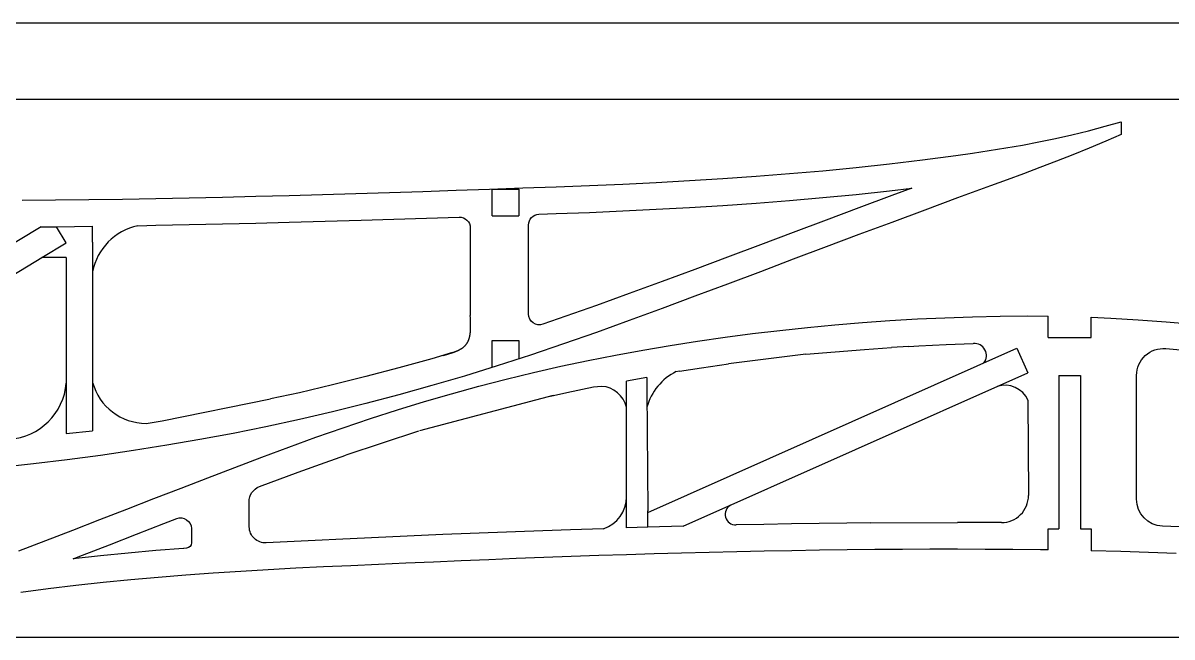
# Model space of a CAD drawing. Header units: inches. Extents: x 33 to 1703, y 106 to 883.
# Drawn here: x 263.7 to 477.4, y 511.3 to 625.5 of the extents above; entities that cross this region are included whole.
import ezdxf

# ---------------------------------------------------------------- set-up
doc = ezdxf.new("R2010")
doc.units = ezdxf.units.IN
doc.header["$MEASUREMENT"] = 0
doc.layers.add('7', color=7, linetype='Continuous')

msp = doc.modelspace()

# ---------------------------------------------------------------- linework, layer by layer
for p, q in [((34.3, 625.47), (1034.3, 625.47)), ((1034.3, 611.26), (34.3, 611.26)), ((34.3, 511.26), (1034.3, 511.26))]:
    msp.add_line(p, q)
at = {"color": 3}
for p, q in [((350.93, 589.58), (350.93, 594.58)), ((350.93, 594.58), (355.93, 594.58)), ((355.93, 594.58), (355.93, 589.58)), ((326.57, 588.77), (344.82, 589.37)), ((350.93, 589.58), (355.93, 589.58)), ((267.06, 587.57), (201.44, 547.85)), ((267.06, 587.57), (269.94, 587.58)), ((269.94, 587.58), (276.64, 587.66)), ((271.74, 584.55), (269.94, 587.58)), ((276.64, 584.69), (276.64, 587.65)), ((267.2, 581.83), (271.74, 584.55)), ((271.74, 584.55), (271.74, 584.55)), ((276.64, 584.69), (276.64, 549.63)), ((206.1, 545.1), (267.2, 581.83)), ((271.74, 581.83), (267.2, 581.83)), ((271.74, 581.83), (271.74, 549.13)), ((454.38, 566.95), (454.38, 570.93)), ((462.38, 566.95), (462.38, 570.74)), ((350.93, 561.4), (350.93, 566.4)), ((350.93, 566.4), (355.93, 566.4)), ((355.93, 566.4), (355.93, 563.01)), ((454.38, 566.95), (462.38, 566.95)), ((379.91, 534.42), (448.56, 564.99)), ((428.44, 565.32), (425.25, 565.13)), ((448.56, 564.99), (450.62, 560.43)), ((409.32, 563.87), (394.94, 562.08)), ((385.8, 560.71), (385.14, 560.59)), ((386.47, 531.87), (450.62, 560.43)), ((379.72, 559.55), (375.94, 558.87)), ((375.94, 531.57), (375.94, 558.87)), ((379.72, 559.55), (379.74, 557.05)), ((456.38, 559.9), (460.38, 559.9)), ((456.38, 559.9), (456.38, 531.39)), ((460.38, 559.9), (460.38, 531.39)), ((362.32, 556.17), (337.44, 549.64)), ((379.74, 557.05), (379.91, 534.76)), ((289.59, 551.47), (309.73, 555.55)), ((450.62, 555.33), (450.71, 537.58)), ((286.6, 551), (289.59, 551.47)), ((271.74, 549.13), (276.64, 549.63)), ((337.25, 549.58), (323.76, 545.07)), ((379.93, 531.7), (379.91, 534.76)), ((421.38, 532.51), (437.52, 532.58)), ((341.79, 530.33), (321.89, 529.41)), ((379.93, 531.68), (375.94, 531.57)), ((386.47, 531.87), (379.93, 531.7)), ((454.38, 527.45), (454.38, 531.39)), ((454.38, 531.39), (456.38, 531.39)), ((460.38, 531.39), (462.38, 531.39)), ((462.38, 531.39), (462.38, 527.31))]:
    msp.add_line(p, q, dxfattribs=at)
msp.add_polyline3d([(341.8, 563.63, 0), (341.87, 563.65, 0), (341.94, 563.67, 0), (342.01, 563.69, 0), (342.08, 563.71, 0), (342.15, 563.73, 0), (342.22, 563.75, 0), (342.29, 563.77, 0), (342.36, 563.79, 0), (342.43, 563.81, 0), (342.5, 563.83, 0), (342.57, 563.85, 0), (342.63, 563.87, 0), (342.7, 563.89, 0), (342.77, 563.91, 0), (342.84, 563.93, 0), (342.91, 563.95, 0), (342.98, 563.97, 0), (343.04, 563.99, 0), (343.11, 564.01, 0), (343.18, 564.03, 0), (343.25, 564.05, 0), (343.31, 564.07, 0), (343.38, 564.09, 0), (343.45, 564.11, 0), (343.51, 564.13, 0), (343.58, 564.16, 0), (343.64, 564.18, 0), (343.71, 564.2, 0), (343.77, 564.22, 0), (343.84, 564.25, 0), (343.9, 564.27, 0), (343.96, 564.29, 0), (344.03, 564.32, 0), (344.09, 564.34, 0), (344.15, 564.37, 0), (344.21, 564.39, 0), (344.27, 564.42, 0), (344.33, 564.44, 0), (344.4, 564.47, 0), (344.46, 564.49, 0), (344.51, 564.52, 0), (344.57, 564.55, 0), (344.63, 564.57, 0), (344.69, 564.6, 0), (344.75, 564.63, 0), (344.8, 564.66, 0), (344.86, 564.69, 0), (344.92, 564.72, 0), (344.97, 564.75, 0), (345.02, 564.78, 0), (345.08, 564.81, 0), (345.13, 564.84, 0), (345.18, 564.87, 0), (345.24, 564.9, 0), (345.29, 564.94, 0), (345.34, 564.97, 0), (345.39, 565, 0), (345.44, 565.04, 0), (345.48, 565.07, 0), (345.53, 565.11, 0), (345.58, 565.14, 0), (345.62, 565.18, 0), (345.67, 565.22, 0), (345.71, 565.25, 0), (345.76, 565.29, 0), (345.8, 565.33, 0), (345.84, 565.37, 0), (345.88, 565.41, 0), (345.92, 565.45, 0), (345.96, 565.49, 0), (346, 565.53, 0), (346.04, 565.58, 0), (346.08, 565.62, 0), (346.11, 565.66, 0), (346.15, 565.71, 0), (346.18, 565.75, 0), (346.21, 565.8, 0), (346.25, 565.85, 0), (346.28, 565.89, 0), (346.31, 565.94, 0), (346.34, 565.99, 0), (346.37, 566.04, 0), (346.39, 566.09, 0), (346.42, 566.14, 0), (346.45, 566.19, 0), (346.47, 566.24, 0), (346.5, 566.3, 0), (346.52, 566.35, 0), (346.54, 566.4, 0), (346.57, 566.46, 0), (346.59, 566.51, 0), (346.61, 566.56, 0), (346.63, 566.62, 0), (346.65, 566.68, 0), (346.67, 566.73, 0), (346.68, 566.79, 0), (346.7, 566.85, 0), (346.72, 566.91, 0), (346.73, 566.96, 0), (346.75, 567.02, 0), (346.76, 567.08, 0), (346.78, 567.14, 0), (346.79, 567.2, 0), (346.8, 567.26, 0), (346.82, 567.33, 0), (346.83, 567.39, 0), (346.84, 567.45, 0), (346.85, 567.51, 0), (346.86, 567.58, 0), (346.87, 567.64, 0), (346.88, 567.7, 0), (346.89, 567.77, 0), (346.89, 567.83, 0), (346.9, 567.9, 0), (346.91, 567.96, 0), (346.91, 568.03, 0), (346.92, 568.09, 0), (346.92, 568.16, 0), (346.93, 568.23, 0), (346.93, 568.3, 0), (346.94, 568.36, 0), (346.94, 568.43, 0), (346.94, 568.5, 0), (346.95, 568.57, 0), (346.95, 568.64, 0), (346.95, 568.7, 0), (346.95, 568.77, 0), (346.95, 568.84, 0), (346.95, 568.91, 0), (346.96, 568.98, 0), (346.96, 569.05, 0), (346.96, 569.12, 0), (346.96, 569.19, 0), (346.95, 569.26, 0), (346.95, 569.33, 0), (346.95, 569.41, 0), (346.95, 569.48, 0), (346.95, 569.55, 0), (346.95, 569.62, 0), (346.95, 569.69, 0), (346.94, 569.76, 0), (346.94, 569.84, 0), (346.94, 569.91, 0), (346.94, 569.98, 0), (346.93, 570.05, 0), (346.93, 570.13, 0), (346.93, 570.2, 0), (346.92, 570.27, 0), (346.92, 570.34, 0), (346.92, 570.42, 0), (346.91, 570.49, 0), (346.91, 570.56, 0), (346.9, 570.64, 0), (346.9, 570.71, 0), (346.9, 570.78, 0), (346.89, 570.86, 0), (346.89, 570.93, 0), (346.88, 571, 0), (346.88, 571.08, 0)], dxfattribs=at)
for centre, radius, start, end in [((287.35, 577.11), 10.91, 102.2482, 168.979), ((440.66, 563.61), 2.23, 322.7105, 95.2253), ((389.8, 551.3), 10.4, 116.2457, 164.9794), ((260.42, 559.38), 11.35, 273.8252, 355.5603), ((286.64, 561.37), 10.37, 195.5553, 269.7771), ((370.98, 552.81), 5.09, 13.4581, 86.1622), ((446.3, 553.33), 4.76, 24.1709, 107.6216), ((369.69, 537.34), 6.25, 288.2255, 0.2178), ((445.71, 537.56), 5, 269.6982, 0.2271), ((396.27, 534.08), 1.97, 118.2577, 272.1752)]:
    msp.add_arc(centre, radius, start, end, dxfattribs=at)
at = {"layer": '7', "color": 3, "linetype": 'Continuous'}
for points in [[(263.54, 592.5), (269.76, 592.56), (275.97, 592.64), (282.18, 592.73), (288.38, 592.84), (294.59, 592.96), (300.8, 593.09), (307.01, 593.24), (313.22, 593.4), (319.43, 593.58), (325.63, 593.76), (331.84, 593.95), (338.04, 594.15), (344.25, 594.36), (350.46, 594.57), (356.66, 594.78), (362.87, 595.01), (369.07, 595.25), (375.28, 595.52), (381.48, 595.82), (387.68, 596.15), (393.87, 596.53), (400.08, 596.96), (406.28, 597.45), (412.47, 597.99), (418.66, 598.6), (424.84, 599.27), (431.02, 600.01), (437.19, 600.83), (440.29, 601.27), (443.39, 601.74), (446.49, 602.23), (449.57, 602.77), (452.65, 603.35), (455.72, 603.98), (458.77, 604.67), (461.87, 605.43), (464.96, 606.25), (467.94, 607.09), (467.94, 607.09), (467.94, 604.7)], [(467.94, 604.7), (467.94, 604.7), (467.94, 604.7), (465.07, 603.48), (462.01, 602.21), (458.93, 600.96), (455.9, 599.76), (452.85, 598.59), (449.79, 597.43), (446.73, 596.3), (443.67, 595.17), (437.53, 592.92), (431.41, 590.67), (425.28, 588.39), (419.17, 586.11), (413.06, 583.82), (406.95, 581.52), (400.84, 579.21), (394.73, 576.91), (388.65, 574.63), (382.56, 572.36), (376.46, 570.13), (370.35, 567.93), (364.22, 565.78), (358.07, 563.7), (351.89, 561.69), (345.82, 559.81), (339.72, 558.02), (333.6, 556.31), (327.46, 554.69), (321.29, 553.15), (315.1, 551.71), (308.88, 550.37), (302.76, 549.13), (296.61, 547.98), (290.45, 546.92), (284.28, 545.94), (278.09, 545.04), (271.89, 544.22), (265.68, 543.47), (259.5, 542.8)], [(285.04, 587.77), (288.38, 587.84), (294.59, 587.96), (300.8, 588.09), (307.01, 588.24), (313.22, 588.4), (326.57, 588.77), (326.57, 588.77)], [(262.91, 527.28), (267.95, 529.21), (272.98, 531.15), (278.01, 533.1), (283.03, 535.05), (288.06, 537.01), (293.09, 538.96), (298.09, 540.9), (303.1, 542.82), (308.12, 544.73), (313.15, 546.59), (318.19, 548.42), (323.25, 550.19), (328.34, 551.9), (333.34, 553.51), (338.36, 555.05), (343.4, 556.51), (348.46, 557.9), (353.54, 559.22), (358.64, 560.47), (363.76, 561.63), (368.82, 562.71), (373.88, 563.71), (378.96, 564.64), (384.05, 565.5), (389.15, 566.3), (394.27, 567.03), (399.39, 567.7), (404.49, 568.3), (409.59, 568.85), (414.7, 569.34), (419.81, 569.76), (424.93, 570.12), (430.05, 570.42), (435.18, 570.66), (440.32, 570.83), (445.46, 570.94), (450.6, 570.98), (454.38, 570.93)], [(462.38, 570.74), (466, 570.58), (471.14, 570.28), (476.33, 569.91), (481.51, 569.46)], [(409.32, 563.87), (420.2, 564.77), (425.25, 565.13)], [(428.44, 565.32), (430.31, 565.43), (435.38, 565.66), (440.45, 565.83), (440.45, 565.83), (440.45, 565.83)], [(343.6, 564.16), (339.72, 563.02), (333.6, 561.31), (327.46, 559.69), (321.29, 558.15), (315.1, 556.71), (309.75, 555.55)], [(385.8, 560.71), (389.89, 561.35), (394.94, 562.08)], [(361.84, 556.07), (364.84, 556.75), (369.82, 557.81), (371.32, 557.89)], [(421.38, 532.51), (416.92, 532.46), (411.78, 532.4), (406.63, 532.32), (401.48, 532.22), (396.34, 532.12), (396.33, 532.13)], [(445.69, 532.56), (442.67, 532.57), (437.52, 532.58)], [(371.64, 531.41), (371.64, 531.41), (365.51, 531.23), (360.37, 531.04), (341.79, 530.33)], [(454.38, 527.45), (452.93, 527.5), (447.79, 527.55), (442.65, 527.57), (437.51, 527.58), (432.38, 527.58), (427.25, 527.55), (422.11, 527.52), (416.98, 527.46), (411.85, 527.4), (406.71, 527.32), (401.58, 527.22), (396.45, 527.12), (391.32, 527), (386.19, 526.87), (381.07, 526.73), (375.94, 526.57), (370.81, 526.41), (365.68, 526.23), (360.55, 526.05), (355.43, 525.85), (350.31, 525.65), (345.18, 525.43), (340.06, 525.21), (334.93, 524.99), (329.81, 524.76), (324.68, 524.53), (319.56, 524.29), (314.44, 524.04), (309.32, 523.76), (304.2, 523.46), (299.08, 523.13), (293.96, 522.77), (288.84, 522.36), (283.73, 521.9), (278.62, 521.4), (273.51, 520.84), (268.41, 520.23), (263.32, 519.57)], [(478.18, 526.79), (473.03, 526.97), (467.89, 527.14), (462.38, 527.31)]]:
    msp.add_lwpolyline(points, dxfattribs=at)
for points in [[(360.39, 569.44, -0.516658), (357.73, 571.33), (357.73, 587.89, -0.403596), (359.65, 589.89), (362.87, 590.01), (369.07, 590.25), (375.28, 590.52), (381.48, 590.82), (387.68, 591.15), (393.87, 591.53), (400.08, 591.96), (406.28, 592.45), (412.47, 592.99), (418.66, 593.6), (424.84, 594.27), (428.99, 594.77), (425.28, 593.39), (419.17, 591.11), (413.06, 588.82), (406.95, 586.52), (400.84, 584.21), (394.73, 581.91), (388.65, 579.63), (382.56, 577.36), (376.46, 575.13), (370.35, 572.93), (360.39, 569.44)], [(344.82, 589.37), (344.82, 589.37, -0.423628), (346.88, 587.37), (346.88, 571.07)], [(499.81, 530.86), (498.99, 530.9), (493.84, 531.15), (488.68, 531.38), (483.52, 531.59), (475.63, 531.89, -0.403003), (470.82, 536.89), (470.82, 559.92, -0.439829), (476.25, 564.9), (481.04, 564.48), (486.13, 563.96), (491.21, 563.35), (496.28, 562.65), (497.17, 562.51)], [(321.89, 529.41), (319.32, 529.28), (308.94, 528.77, -0.425669), (305.79, 531.74), (305.74, 536.39, -0.316372), (307.7, 539.24), (314.87, 541.9), (319.87, 543.71), (323.76, 545.07)]]:
    msp.add_lwpolyline(points, format="xyb", dxfattribs=at)
msp.add_lwpolyline([(294.12, 527.79), (293.59, 527.75, 0.001989), (293.58, 527.75), (288.42, 527.34), (283.26, 526.88), (278.1, 526.37), (273.05, 525.82), (274.78, 526.49), (279.81, 528.44), (284.84, 530.39), (289.87, 532.35), (292.29, 533.29, -0.524081), (295.02, 531.45), (295.05, 528.8, -0.39635)], format="xyb", close=True, dxfattribs=at)

doc.saveas('drawing.dxf')
